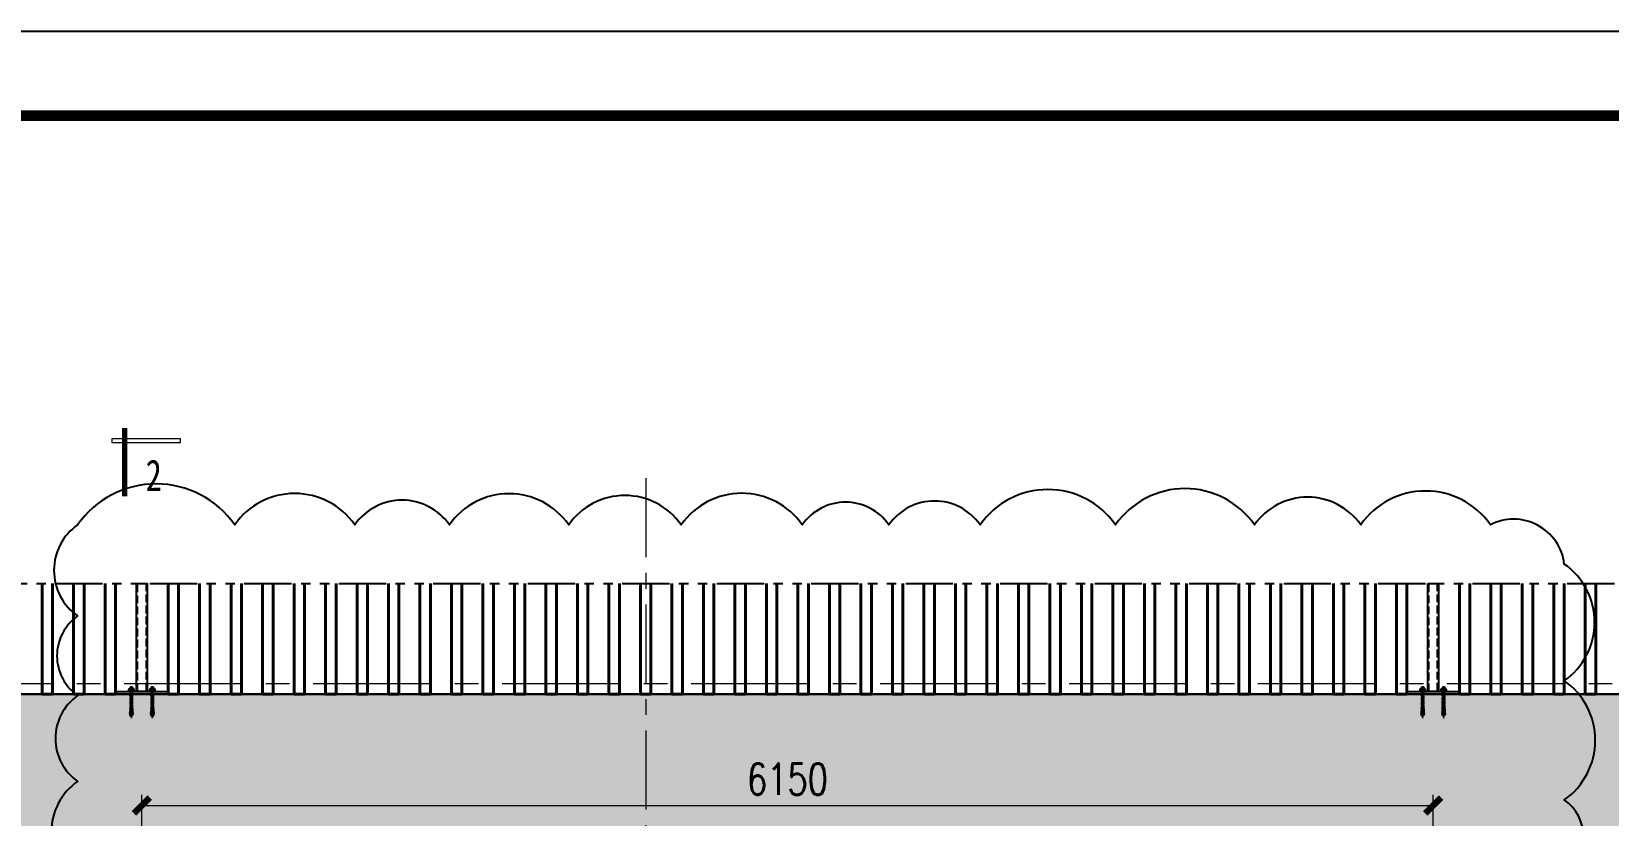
# Model space of a CAD drawing. Header units: millimetres. Extents: x 105307 to 134823, y 171302 to 228148.
# Drawn here: x 112036 to 119546, y 188372 to 192102 of the extents above; entities that cross this region are included whole.
import ezdxf
from ezdxf.enums import TextEntityAlignment as Align

# ---------------------------------------------------------------- set-up
doc = ezdxf.new("R2010")
doc.units = ezdxf.units.MM
for name, pattern in [('ACAD_ISO04W100', [30, 24, -3, 0, -3]), ('CENTER', [2, 1.25, -0.25, 0.25, -0.25]), ('DASH', [0.35, 0.25, -0.1]), ('DOTE', [2.42, 2, -0.2, 0.02, -0.2]), ('HIDDEN', [0.375, 0.25, -0.125]), ('PHANTOM2', [1.25, 0.625, -0.125, 0.125, -0.125, 0.125, -0.125])]:
    doc.linetypes.add(name, pattern=pattern)
doc.layers.get('DEFPOINTS').update_dxf_attribs({"lineweight": 0})
for name, color, linetype in [('00-AFDC-填充', 8, 'Continuous'), ('00_GJ-J 钢截面', 30, 'Continuous'), ('00_GJ-J 钢材截面', 30, 'Continuous'), ('00_ZDX 折断线', 6, 'PHANTOM2'), ('A-HATCH', 8, 'Continuous'), ('ATT', 13, 'Continuous'), ('dim', 1, 'Continuous'), ('DOTE', 1, 'DOTE'), ('Q03轴线', 1, 'ACAD_ISO04W100'), ('Q08虚线', 75, 'HIDDEN'), ('Q09五金', 31, 'Continuous'), ('TXT', 7, 'Continuous')]:
    doc.layers.add(name, color=color, linetype=linetype)
for name, color, linetype, lineweight in [('00_BZ 标注', 1, 'Continuous', 20), ('00_JG  结构', 5, 'Continuous', 30), ('00_WZ 文字', 2, 'Continuous', 20), ('00_XC-T 型材投影', 143, 'Continuous', 40), ('00_ZX 轴线', 1, 'CENTER', 9)]:
    doc.layers.add(name, color=color, linetype=linetype, lineweight=lineweight)
doc.layers.add('noprint', color=8, linetype='Continuous', plot=False)
doc.layers.add('VHSoft_boundary', color=8, linetype='Continuous', plot=False)
doc.styles.add('AFDC', font='romans.shx', dxfattribs={"width": 0.75, "bigfont": 'chinese.shx'})
doc.styles.add('AFDC-标题', font='STXIHEI.TTF', dxfattribs={"width": 0.75})
doc.styles.add('ST', font='')
doc.styles.get('ST').set_extended_font_data('SimSun')
doc.dimstyles.new('DIM50', dxfattribs={"dimscale": 50, "dimtxt": 3, "dimasz": 1.5, "dimexe": 1, "dimexo": 1, "dimgap": 1, "dimtad": 1, "dimdec": 0, "dimzin": 12, "dimdsep": 46, "dimtxsty": 'AFDC', "dimblk": 'ARCHTICK', "dimcen": 1, "dimclrd": 1, "dimclre": 1, "dimclrt": 2, "dimadec": 0, "dimazin": 1, "dimtfac": 1, "dimtdec": 0, "dimtix": 1, "dimtmove": 2, "dimatfit": 3, "dimfxl": 0, "dimtolj": 1, "dimtzin": 0, "dimlwd": -1, "dimlwe": -1, "dimarcsym": 0})

# ---------------------------------------------------------------- blocks, each defined once
blk = doc.blocks.new('vhtemplate_7 修改变更单_附图A2')
at = {"layer": 'TXT', "const_width": 1}
blk.add_lwpolyline([(582.08, 8.08), (23.08, 8.08), (23.08, 408.08), (582.08, 408.08)], close=True, dxfattribs=at)
at = {"layer": 'VHSoft_boundary'}
blk.add_lwpolyline([(0.08, 0.08), (590.08, 0.08), (590.08, 416.08), (0.08, 416.08)], close=True, dxfattribs=at)
at = {"layer": 'ATT', "style": 'ST'}
for tag, height, p in [('项目名称', 3, (428.68, 29.13)), ('设计号', 3, (522.04, 28.98)), ('变更号', 3, (571.19, 29.24)), ('审核人', 3, (448.75, 19.54)), ('项目负责', 3, (511.21, 19.57)), ('图号', 3, (571.19, 19.27)), ('设计人', 3, (395.68, 19.08)), ('校对人', 3, (395.62, 10.36)), ('审定人', 3, (448.91, 10.86)), ('专业负责', 3, (510.88, 10.58)), ('图别', 3, (571.07, 10.6)), ('XX', 3.5, (509.33, 3.21)), ('YY', 3.5, (533.07, 3.12))]:
    blk.add_attdef(tag, text='', height=height, dxfattribs=at).set_placement(p, align=Align.CENTER)
at = {"layer": 'ATT', "style": 'ST', "width": 0.8}
blk.add_attdef('XXXX年XX月XX日', text='', height=3.5, dxfattribs=at).set_placement((567.92, 2.11), align=Align.CENTER)
at = {"layer": 'noprint', "style": 'ST'}
blk.add_attdef('注册师章标识', text='', height=3.5, dxfattribs=at).set_placement((324.69, 28.08), align=Align.CENTER)
blk = doc.blocks.new('sesg')
at = {"layer": '00_WZ 文字'}
blk.add_lwpolyline([(-1.2, 0.2), (5.3, 0.2), (5.3, -0.2), (-1.2, -0.2)], close=True, dxfattribs=at)
at = {"layer": '00_WZ 文字', "const_width": 0.5}
blk.add_lwpolyline([(0, 1.2), (0, -5.3)], dxfattribs=at)
at = {"layer": '00_WZ 文字', "style": 'AFDC', "width": 0.75}
blk.add_attdef('Y', (2, -4.8), '', height=3, dxfattribs=at)
blk = doc.blocks.new('_ArchTick')
at = {"color": 0, "linetype": 'ByBlock', "const_width": 0.4}
blk.add_lwpolyline([(-0.5, -0.5), (0.5, 0.5)], dxfattribs=at)
blk = doc.blocks.new('*D72')
at = {"layer": '00_BZ 标注', "color": 1, "transparency": 16777216}
for p, q in [((112561.3, 188187.8), (112561.3, 188469.5)), ((118711.3, 188199.9), (118711.3, 188469.5)), ((112561.3, 188419.5), (118711.3, 188419.5))]:
    blk.add_line(p, q, dxfattribs=at)
at = {"layer": 'DEFPOINTS', "color": 0, "transparency": 16777216}
for p in [(118711.3, 188419.5), (112561.3, 188137.8), (118711.3, 188149.9)]:
    blk.add_point(p, dxfattribs=at)
at = {"layer": '00_BZ 标注', "color": 1, "transparency": 16777216, "xscale": 75, "yscale": 75, "zscale": 75, "rotation": 180}
blk.add_blockref('_ArchTick', (112561.3, 188419.5), dxfattribs=at)
at = {"layer": '00_BZ 标注', "color": 1, "transparency": 16777216, "xscale": 75, "yscale": 75, "zscale": 75}
blk.add_blockref('_ArchTick', (118711.3, 188419.5), dxfattribs=at)
at = {"layer": '00_BZ 标注', "color": 2, "transparency": 16777216, "insert": (115636.3, 188544.5), "char_height": 150, "attachment_point": 5, "style": 'AFDC'}
blk.add_mtext('\\A1;6150', dxfattribs=at)
blk = doc.blocks.new('sdfsf')
at = {"layer": 'Q03轴线', "ltscale": 0.5}
blk.add_line((48419.5, -7663.6), (48571.1, -7663.6), dxfattribs=at)
at = {"layer": 'Q08虚线', "ltscale": 10}
for p, q in [((48446.5, -7656.4), (48447.4, -7670.8)), ((48447.8, -7658.8), (48448.5, -7668.4)), ((48448.9, -7656.4), (48449.8, -7670.8)), ((48450.2, -7658.8), (48450.9, -7668.4)), ((48451.3, -7656.4), (48452.2, -7670.8)), ((48452.6, -7658.8), (48453.3, -7668.4)), ((48453.7, -7656.4), (48454.6, -7670.8)), ((48455, -7658.8), (48455.7, -7668.4)), ((48456.1, -7656.4), (48457, -7670.8)), ((48457.4, -7658.8), (48458.1, -7668.4)), ((48458.5, -7656.4), (48459.4, -7670.8)), ((48459.8, -7658.8), (48460.5, -7668.4)), ((48460.9, -7656.4), (48461.8, -7670.8)), ((48462.2, -7658.8), (48462.9, -7668.4)), ((48463.3, -7656.4), (48464.2, -7670.8)), ((48464.6, -7658.8), (48465.3, -7668.4)), ((48465.7, -7656.4), (48466.6, -7670.8)), ((48467, -7658.8), (48467.7, -7668.4)), ((48468.1, -7656.4), (48469, -7670.8))]:
    blk.add_line(p, q, dxfattribs=at)
at = {"layer": 'Q08虚线'}
for p, q in [((48469.5, -7660.1), (48469.5, -7669.6)), ((48527.9, -7657.6), (48535.1, -7657.6)), ((48527.9, -7669.6), (48535.1, -7669.6))]:
    blk.add_line(p, q, dxfattribs=at)
for points in [[(48469.5, -7657.6), (48468.1, -7656.4), (48467, -7658.8), (48465.7, -7656.4), (48464.6, -7658.8), (48463.3, -7656.4), (48462.2, -7658.8), (48460.9, -7656.4), (48459.8, -7658.8), (48458.5, -7656.4), (48457.4, -7658.8), (48456.1, -7656.4), (48455, -7658.8), (48453.7, -7656.4), (48452.6, -7658.8), (48451.3, -7656.4), (48450.2, -7658.8), (48448.9, -7656.4), (48447.8, -7658.8), (48446.5, -7656.4), (48446.1, -7657.4)], [(48446.1, -7668.4), (48447.4, -7670.8), (48448.5, -7668.4), (48449.8, -7670.8), (48450.9, -7668.4), (48452.2, -7670.8), (48453.3, -7668.4), (48454.6, -7670.8), (48455.7, -7668.4), (48457, -7670.8), (48458.1, -7668.4), (48459.4, -7670.8), (48460.5, -7668.4), (48461.8, -7670.8), (48462.9, -7668.4), (48464.2, -7670.8), (48465.3, -7668.4), (48466.6, -7670.8), (48467.7, -7668.4), (48469, -7670.8), (48469.5, -7669.6)]]:
    blk.add_lwpolyline(points, dxfattribs=at)
for points in [[(48524.7, -7657.6), (48469.5, -7657.6), (48469.5, -7669.6), (48524.7, -7669.6)], [(48527.9, -7670.8), (48527.9, -7656.4), (48524.7, -7656.4), (48524.7, -7670.8)]]:
    blk.add_lwpolyline(points, close=True, dxfattribs=at)
blk.add_lwpolyline([(48556.1, -7670.8, 0.414214), (48558.5, -7668.4), (48558.5, -7658.8, 0.414214), (48556.1, -7656.4), (48553.1, -7656.4), (48553.1, -7654.6), (48535.1, -7656.4), (48535.1, -7662.1), (48538.2, -7662.1), (48538.2, -7665.2), (48535.1, -7665.2), (48535.1, -7669.6), (48535.1, -7670.8), (48553.1, -7672.6), (48553.1, -7670.8)], format="xyb", close=True, dxfattribs=at)
blk.add_lwpolyline([(48553.1, -7671.3, 0.364755), (48549.1, -7666.6), (48541.3, -7665.2), (48541.3, -7662.1), (48549.1, -7660.7, 0.364755), (48553.1, -7656)], format="xyb", dxfattribs=at)
at = {"layer": 'Q09五金'}
for p, q in [((48426.2, -7658.8), (48426.9, -7668.4)), ((48427.3, -7656.4), (48428.2, -7670.8)), ((48428.6, -7658.8), (48429.3, -7668.4)), ((48428.6, -7658.8), (48429.3, -7668.4)), ((48429.7, -7656.4), (48430.6, -7670.8)), ((48431, -7658.8), (48431.7, -7668.4)), ((48431, -7658.8), (48431.7, -7668.4)), ((48441.1, -7650.2), (48443.5, -7654.4)), ((48441.1, -7677.1), (48443.5, -7672.9)), ((48443.5, -7670.8), (48446.1, -7670.8))]:
    blk.add_line(p, q, dxfattribs=at)
for points in [[(48424.5, -7667.2), (48425.2, -7668.4), (48426.9, -7668.4), (48428.2, -7670.8), (48429.3, -7668.4), (48430.6, -7670.8), (48431.7, -7668.4), (48432, -7669), (48432, -7656.7), (48431, -7658.8), (48429.7, -7656.4), (48428.6, -7658.8), (48427.3, -7656.4), (48426.2, -7658.8), (48425.2, -7658.8), (48424.5, -7660), (48424.5, -7663.6)], [(48446.1, -7678), (48443.5, -7678), (48443.5, -7649.1), (48446.1, -7649.1)]]:
    blk.add_lwpolyline(points, close=True, dxfattribs=at)
for points in [[(48434.4, -7650.2), (48432, -7654.4), (48432, -7672.9), (48434.4, -7677.1)], [(48441.1, -7657.4), (48434.3, -7657.4)], [(48443.5, -7656.4), (48446.1, -7656.4)], [(48441.1, -7669.9), (48434.4, -7669.9)]]:
    blk.add_lwpolyline(points, dxfattribs=at)
blk.add_lwpolyline([(48441, -7650.2), (48434.4, -7650.2, 0.309486), (48434.3, -7657.4, 0.176686), (48434.4, -7669.9, 0.30947), (48434.4, -7677.1), (48441.1, -7677.1, 0.30947), (48441.1, -7669.9, 0.176686), (48441.1, -7657.4, 0.309486)], format="xyb", close=True, dxfattribs=at)
blk = doc.blocks.new('A$Ce35b2fd0')
at = {"layer": '00_GJ-J 钢材截面'}
blk.add_lwpolyline([(-2, 122), (10, 122), (10, -122), (-2, -122)], close=True, dxfattribs=at)
at = {"layer": 'dim'}
for p in [(-48446.6, 7713.6), (-48446.6, 7613.6)]:
    blk.add_blockref('sdfsf', p, dxfattribs=at)
blk = doc.blocks.new('*U65')
at = {"layer": '00_GJ-J 钢截面'}
blk.add_lwpolyline([(0, -2730.1), (50, -2730.1), (50, -3244.5), (0, -3244.5)], close=True, dxfattribs=at)
at = {"layer": '00_GJ-J 钢截面', "color": 8, "linetype": 'DASH', "ltscale": 150}
blk.add_lwpolyline([(5, -2730.1), (45, -2730.1), (45, -3244.5), (5, -3244.5)], close=True, dxfattribs=at)

msp = doc.modelspace()

# ---------------------------------------------------------------- hatches: boundary and pattern name
at = {"layer": 'A-HATCH'}
h = msp.add_hatch(dxfattribs=at)
h.set_pattern_fill('钢筋混凝土', color=256, scale=30, style=0, pattern_type=2)
h.set_pattern_definition([(45, (-1e-11, 0), (-106.06602, 106.06602), []), (50, (-1e-11, 0), (215.17805, -18.82564), [22.5, -247.5]), (355, (-1e-11, 0), (-41.6254, 225.65764), [18, -198]), (100.4514, (17.93, -1.57), (173.55281, 206.83186), [19.12206, -210.34263]), (46.1842, (-1e-11, 60), (320.1723, -49.6557), [33.75, -371.25]), (96.6356, (26.68, 55.86), (280.3988, 292.23536), [28.6831, -315.5139]), (351.1842, (-1e-11, 60), (280.3986, 292.2356), [27, -297]), (21, (30, 45), (179.07212, -120.78567), [22.5, -247.5]), (326, (30, 45), (72.9946, 217.54501), [18, -198]), (71.4514, (44.92, 34.93), (252.06679, 96.75915), [19.12206, -210.34263]), (37.5, (-1e-11, 0), (3.647957, 99.868156), [1.5, -195.6, 1.5, -201, 1.5, -198.75]), (7.5, (-1e-11, 0), (78.92086, 118.323514), [1.5, -114.6, 1.5, -191.1, 1.5, -75.75]), (327.5, (-66.9, 0), (160.14673, -6.766462), [1.5, -75, 1.5, -234, 1.5, -310.5]), (317.5, (-96.9, 0), (174.95585, 30.031495), [1.5, -97.5, 1.5, -155.4, 1.5, -220.5])])
h.paths.add_polyline_path([(109511.2, 188949.8), (121736.2, 188949.8), (121736.2, 188149.8), (109511.2, 188149.8)])

# ---------------------------------------------------------------- linework, layer by layer
at = {"color": 2}
msp.add_lwpolyline([(119336.2, 188097.2, 0.520567), (119336.2, 188446.2, 0.520567), (119336.2, 189013.2, 0.520567), (119336.2, 189568.4, 0.520567), (118984, 189755, 0.520567), (118366.5, 189755, 0.520567), (117860.5, 189755, 0.520567), (117198.8, 189755, 0.520567), (116554, 189755, 0.520567), (116119.4, 189755, 0.520567), (115706.9, 189755, 0.520567), (115130, 189755, 0.520567), (114594.5, 189755, 0.520567), (114026.1, 189755, 0.520567), (113575.5, 189755, 0.520567), (113003.6, 189755, 0.520567), (112255.8, 189755, 0.520567), (112255.8, 189321.2, 0.520567), (112255.8, 188942.1, 0.520567), (112255.8, 188534.4, 0.520567), (112255.8, 188052.4, 0.520567)], format="xyb", dxfattribs=at)
at = {"layer": '00-AFDC-填充'}
msp.add_lwpolyline([(109511.2, 188949.8), (121761.2, 188949.8)], dxfattribs=at)
at = {"layer": '00_JG  结构'}
msp.add_lwpolyline([(109511.2, 188949.8), (121736.2, 188949.8), (121736.2, 188149.8), (109511.2, 188149.8)], close=True, dxfattribs=at)
at = {"layer": '00_XC-T 型材投影'}
for points in [[(112136.2, 189476.1), (112136.2, 188949.8), (112086.2, 188949.8), (112086.2, 189476.1)], [(112286.2, 189476.1), (112286.2, 188949.8), (112236.2, 188949.8), (112236.2, 189476.1)], [(112436.2, 189476.1), (112436.2, 188949.8), (112386.2, 188949.8), (112386.2, 189476.1)], [(112736.2, 189476.1), (112736.2, 188949.8), (112686.2, 188949.8), (112686.2, 189476.1)], [(112886.2, 189476.1), (112886.2, 188949.8), (112836.2, 188949.8), (112836.2, 189476.1)], [(113036.2, 189476.1), (113036.2, 188949.8), (112986.2, 188949.8), (112986.2, 189476.1)], [(113186.2, 189476.1), (113186.2, 188949.8), (113136.2, 188949.8), (113136.2, 189476.1)], [(113336.2, 189476.1), (113336.2, 188949.8), (113286.2, 188949.8), (113286.2, 189476.1)], [(113486.2, 189476.1), (113486.2, 188949.8), (113436.2, 188949.8), (113436.2, 189476.1)], [(113636.2, 189476.1), (113636.2, 188949.8), (113586.2, 188949.8), (113586.2, 189476.1)], [(113786.2, 189476.1), (113786.2, 188949.8), (113736.2, 188949.8), (113736.2, 189476.1)], [(113936.2, 189476.1), (113936.2, 188949.8), (113886.2, 188949.8), (113886.2, 189476.1)], [(114086.2, 189476.1), (114086.2, 188949.8), (114036.2, 188949.8), (114036.2, 189476.1)], [(114236.2, 189476.1), (114236.2, 188949.8), (114186.2, 188949.8), (114186.2, 189476.1)], [(114386.2, 189476.1), (114386.2, 188949.8), (114336.2, 188949.8), (114336.2, 189476.1)], [(114536.2, 189476.1), (114536.2, 188949.8), (114486.2, 188949.8), (114486.2, 189476.1)], [(114686.2, 189476.1), (114686.2, 188949.8), (114636.2, 188949.8), (114636.2, 189476.1)], [(114836.2, 189476.1), (114836.2, 188949.8), (114786.2, 188949.8), (114786.2, 189476.1)], [(114986.2, 189476.1), (114986.2, 188949.8), (114936.2, 188949.8), (114936.2, 189476.1)], [(115136.2, 189476.1), (115136.2, 188949.8), (115086.2, 188949.8), (115086.2, 189476.1)], [(115286.2, 189476.1), (115286.2, 188949.8), (115236.2, 188949.8), (115236.2, 189476.1)], [(115436.2, 189476.1), (115436.2, 188949.8), (115386.2, 188949.8), (115386.2, 189476.1)], [(115586.2, 189476.1), (115586.2, 188949.8), (115536.2, 188949.8), (115536.2, 189476.1)], [(115736.2, 189476.1), (115736.2, 188949.8), (115686.2, 188949.8), (115686.2, 189476.1)], [(115886.2, 189476.1), (115886.2, 188949.8), (115836.2, 188949.8), (115836.2, 189476.1)], [(116036.2, 189476.1), (116036.2, 188949.8), (115986.2, 188949.8), (115986.2, 189476.1)], [(116186.2, 189476.1), (116186.2, 188949.8), (116136.2, 188949.8), (116136.2, 189476.1)], [(116336.2, 189476.1), (116336.2, 188949.8), (116286.2, 188949.8), (116286.2, 189476.1)], [(116486.2, 189476.1), (116486.2, 188949.8), (116436.2, 188949.8), (116436.2, 189476.1)], [(116636.2, 189476.1), (116636.2, 188949.8), (116586.2, 188949.8), (116586.2, 189476.1)], [(116786.2, 189476.1), (116786.2, 188949.8), (116736.2, 188949.8), (116736.2, 189476.1)], [(116936.2, 189476.1), (116936.2, 188949.8), (116886.2, 188949.8), (116886.2, 189476.1)], [(117086.2, 189476.1), (117086.2, 188949.8), (117036.2, 188949.8), (117036.2, 189476.1)], [(117236.2, 189476.1), (117236.2, 188949.8), (117186.2, 188949.8), (117186.2, 189476.1)], [(117386.2, 189476.1), (117386.2, 188949.8), (117336.2, 188949.8), (117336.2, 189476.1)], [(117536.2, 189476.1), (117536.2, 188949.8), (117486.2, 188949.8), (117486.2, 189476.1)], [(117686.2, 189476.1), (117686.2, 188949.8), (117636.2, 188949.8), (117636.2, 189476.1)], [(117836.2, 189476.1), (117836.2, 188949.8), (117786.2, 188949.8), (117786.2, 189476.1)], [(117986.2, 189476.1), (117986.2, 188949.8), (117936.2, 188949.8), (117936.2, 189476.1)], [(118136.2, 189476.1), (118136.2, 188949.8), (118086.2, 188949.8), (118086.2, 189476.1)], [(118286.2, 189476.1), (118286.2, 188949.8), (118236.2, 188949.8), (118236.2, 189476.1)], [(118436.2, 189476.1), (118436.2, 188949.8), (118386.2, 188949.8), (118386.2, 189476.1)], [(118586.2, 189476.1), (118586.2, 188949.8), (118536.2, 188949.8), (118536.2, 189476.1)], [(118886.2, 189476.1), (118886.2, 188949.8), (118836.2, 188949.8), (118836.2, 189476.1)], [(119036.2, 189476.1), (119036.2, 188949.8), (118986.2, 188949.8), (118986.2, 189476.1)], [(119186.2, 189476.1), (119186.2, 188949.8), (119136.2, 188949.8), (119136.2, 189476.1)], [(119336.2, 189476.1), (119336.2, 188949.8), (119286.2, 188949.8), (119286.2, 189476.1)], [(119486.2, 189476.1), (119486.2, 188949.8), (119436.2, 188949.8), (119436.2, 189476.1)]]:
    msp.add_lwpolyline(points, dxfattribs=at)
at = {"layer": '00_ZDX 折断线', "ltscale": 360}
msp.add_lwpolyline([(108549.6, 189476.1), (123016.8, 189476.1), (123016.8, 182981.1), (108549.6, 182981.1)], close=True, dxfattribs=at)
at = {"layer": '00_ZX 轴线', "ltscale": 300}
msp.add_line((114961.2, 189976.1), (114961.2, 182239.7), dxfattribs=at)
at = {"layer": '00_ZX 轴线', "ltscale": 450}
msp.add_line((107077.3, 188999.8), (123355.7, 188999.8), dxfattribs=at)

# ---------------------------------------------------------------- block references
ref = msp.add_blockref('sesg', (112479.7, 190155.3), dxfattribs=dict(xscale=50, yscale=50, zscale=50))
ref.add_attrib('Y', '2', (112579.7, 189915.3, 0), dxfattribs={"layer": '00_WZ 文字', "height": 150, "style": 'AFDC-标题', "width": 0.75})
for p in [(112536.3, 192206.3), (118686.2, 192206.3)]:
    msp.add_blockref('*U65', p)
at = {"layer": '00_GJ-J 钢截面', "rotation": 270}
for p in [(112561.3, 188959.8), (118711.2, 188959.8)]:
    msp.add_blockref('A$Ce35b2fd0', p, dxfattribs=at)
at = {"layer": 'DOTE', "xscale": 50, "yscale": 50, "zscale": 50}
msp.add_blockref('vhtemplate_7 修改变更单_附图A2', (105319.2, 171297.8), dxfattribs=at)

# ---------------------------------------------------------------- dimensions: what is measured, and where the dimension line sits
at = {"layer": '00_BZ 标注'}
dim = msp.add_linear_dim(base=(118711.3, 188419.5), p1=(112561.3, 188137.8), p2=(118711.3, 188149.9), dimstyle='DIM50', dxfattribs=at)
dim.commit()
dim.dimension.update_dxf_attribs({"geometry": '*D72', "text_midpoint": (115636.3, 188544.5)})

doc.saveas('drawing.dxf')
